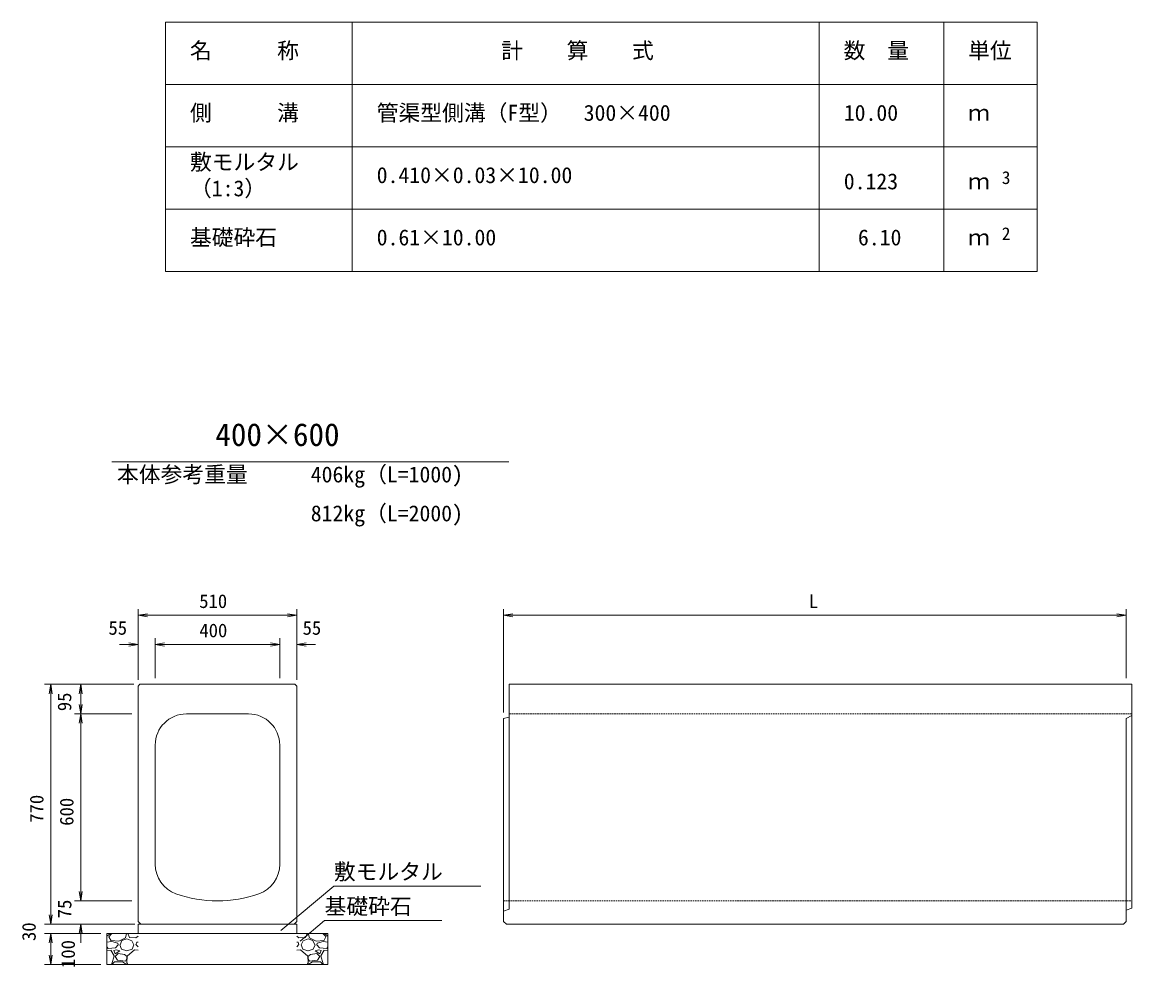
# Model space of a CAD drawing. Units: millimetres, scale not verified. Extents: x 0 to 84100, y 0 to 59400.
# Drawn here: x 52969 to 70793, y 29610 to 44774 of the extents above; entities that cross this region are included whole.
import ezdxf
from ezdxf.enums import TextEntityAlignment as Align

# ---------------------------------------------------------------- set-up
doc = ezdxf.new("R2010")
doc.units = ezdxf.units.MM
doc.header["$LTSCALE"] = 100
doc.linetypes.add('USER1', pattern=[0.375, 0.25, -0.125])
for name, color, linetype, lineweight in [('0_2', 7, 'Continuous', 18), ('D-MTR-FRAM（材料表図枠）', 2, 'Continuous', 18), ('D-STR-DIM（寸法）', 7, 'Continuous', 18), ('D-STR-HTXT（旗揚げ）', 7, 'Continuous', 18), ('D-STR-STRn（構造物）', 7, 'Continuous', 18), ('D-STR（構造物外形線）', 1, 'Continuous', 18)]:
    doc.layers.add(name, color=color, linetype=linetype, lineweight=lineweight)
for name, color, linetype in [('D-MTR-TXT(文字列）', 7, 'Continuous'), ('D-STR-TXT（文字）', 7, 'Continuous'), ('D-TTL-TXT（文字）', 7, 'Continuous')]:
    doc.layers.add(name, color=color, linetype=linetype)
doc.styles.add('ＭＳ ゴシック', font='')
doc.styles.get('ＭＳ ゴシック').set_extended_font_data('MS Gothic')

msp = doc.modelspace()

# ---------------------------------------------------------------- linework, layer by layer
at = {"layer": '0_2'}
for p, q in [((54830.9, 35253.9), (54980.9, 35278.9)), ((54980.9, 35228.9), (54830.9, 35253.9)), ((54830.9, 35253.9), (54980.9, 35253.9)), ((57230.9, 35278.9), (57380.9, 35253.9)), ((57380.9, 35253.9), (57230.9, 35228.9)), ((57380.9, 35253.9), (57230.9, 35253.9)), ((60702.8, 35253.9), (60852.8, 35278.9)), ((60852.8, 35228.9), (60702.8, 35253.9)), ((60702.8, 35253.9), (60852.8, 35253.9)), ((70552.8, 35278.9), (70702.8, 35253.9)), ((70702.8, 35253.9), (70552.8, 35228.9)), ((70702.8, 35253.9), (70552.8, 35253.9)), ((54680.9, 34809.1), (54830.9, 34784.1)), ((54830.9, 34784.1), (54680.9, 34759.1)), ((54830.9, 34784.1), (54680.9, 34784.1)), ((55105.9, 34784.1), (55255.9, 34809.1)), ((55105.9, 34784.1), (55255.9, 34809.1)), ((55255.9, 34759.1), (55105.9, 34784.1)), ((55105.9, 34784.1), (55255.9, 34784.1)), ((55255.9, 34759.1), (55105.9, 34784.1)), ((55105.9, 34784.1), (55255.9, 34784.1)), ((56955.9, 34809.1), (57105.9, 34784.1)), ((56955.9, 34809.1), (57105.9, 34784.1)), ((57105.9, 34784.1), (56955.9, 34759.1)), ((57105.9, 34784.1), (56955.9, 34784.1)), ((57105.9, 34784.1), (56955.9, 34759.1)), ((57105.9, 34784.1), (56955.9, 34784.1)), ((57380.9, 34784.1), (57530.9, 34809.1)), ((57530.9, 34759.1), (57380.9, 34784.1)), ((57380.9, 34784.1), (57530.9, 34784.1)), ((53402.2, 33994.7), (53427.2, 34144.7)), ((53427.2, 34144.7), (53452.2, 33994.7)), ((53427.2, 34144.7), (53427.2, 33994.7)), ((53884, 33994.7), (53909, 34144.7)), ((53909, 34144.7), (53934, 33994.7)), ((53909, 34144.7), (53909, 33994.7)), ((53909, 33669.7), (53884, 33819.7)), ((53934, 33819.7), (53909, 33669.7)), ((53909, 33669.7), (53909, 33819.7)), ((53884, 33519.7), (53909, 33669.7)), ((53909, 33669.7), (53934, 33519.7)), ((53909, 33669.7), (53909, 33519.7)), ((53909, 30669.7), (53884, 30819.7)), ((53909, 30669.7), (53884, 30819.7)), ((53934, 30819.7), (53909, 30669.7)), ((53909, 30669.7), (53909, 30819.7)), ((53934, 30819.7), (53909, 30669.7)), ((53909, 30669.7), (53909, 30819.7)), ((53427.2, 30294.7), (53402.2, 30444.7)), ((53427.2, 30294.7), (53402.2, 30444.7)), ((53452.2, 30444.7), (53427.2, 30294.7)), ((53427.2, 30294.7), (53427.2, 30444.7)), ((53452.2, 30444.7), (53427.2, 30294.7)), ((53427.2, 30294.7), (53427.2, 30444.7)), ((53402.2, 29994.7), (53427.2, 30144.7)), ((53402.2, 29994.7), (53427.2, 30144.7)), ((53427.2, 30144.7), (53452.2, 29994.7)), ((53427.2, 30144.7), (53427.2, 29994.7)), ((53427.2, 30144.7), (53452.2, 29994.7)), ((53427.2, 30144.7), (53427.2, 29994.7)), ((53884, 30144.7), (53909, 30294.7)), ((53909, 30294.7), (53934, 30144.7)), ((53909, 30294.7), (53909, 30144.7)), ((53427.2, 29644.7), (53402.2, 29794.7)), ((53452.2, 29794.7), (53427.2, 29644.7)), ((53427.2, 29644.7), (53427.2, 29794.7))]:
    msp.add_line(p, q, dxfattribs=at)
at = {"layer": 'D-MTR-FRAM（材料表図枠）'}
for p, q in [((55271.4, 44773.7), (69271.4, 44773.7)), ((55271.4, 40773.7), (55271.4, 44773.7)), ((58271.4, 40773.7), (58271.4, 44773.7)), ((65771.4, 40773.7), (65771.4, 44773.7)), ((67771.4, 41573.7), (67771.4, 44773.7)), ((67771.4, 40773.7), (67771.4, 44773.7)), ((69271.4, 40773.7), (69271.4, 44773.7)), ((55271.4, 43773.7), (69271.4, 43773.7)), ((55271.4, 42773.7), (69271.4, 42773.7)), ((55271.4, 41773.7), (69271.4, 41773.7)), ((55271.4, 40773.7), (69271.4, 40773.7))]:
    msp.add_line(p, q, dxfattribs=at)
at = {"layer": 'D-STR-DIM（寸法）'}
for p, q in [((54830.9, 34214.7), (54830.9, 35353.9)), ((57380.9, 34214.7), (57380.9, 35353.9)), ((60702.8, 33694.7), (60702.8, 35353.9)), ((70702.8, 34244.7), (70702.8, 35353.9)), ((54980.9, 35253.9), (57230.9, 35253.9)), ((60852.8, 35253.9), (70552.8, 35253.9)), ((54680.9, 34784.1), (54530.9, 34784.1)), ((54830.9, 34214.7), (54830.9, 34884.1)), ((55105.9, 34244.7), (55105.9, 34884.1)), ((55105.9, 34244.7), (55105.9, 34884.1)), ((55255.9, 34784.1), (55405.9, 34784.1)), ((55255.9, 34784.1), (56955.9, 34784.1)), ((56955.9, 34784.1), (56805.9, 34784.1)), ((57105.9, 34244.7), (57105.9, 34884.1)), ((57105.9, 34244.7), (57105.9, 34884.1)), ((57380.9, 34214.7), (57380.9, 34884.1)), ((57530.9, 34784.1), (57680.9, 34784.1)), ((54760.9, 34144.7), (53327.2, 34144.7)), ((54760.9, 34144.7), (53809, 34144.7)), ((53427.2, 33994.7), (53427.2, 30444.7)), ((53909, 33994.7), (53909, 33819.7)), ((54730.9, 33669.7), (53809, 33669.7)), ((54630.9, 33669.7), (53809, 33669.7)), ((53909, 30819.7), (53909, 33519.7)), ((53909, 30819.7), (53909, 30969.7)), ((54730.9, 30669.7), (53809, 30669.7)), ((54730.9, 30669.7), (53809, 30669.7)), ((53427.2, 30444.7), (53427.2, 30594.7)), ((54730.9, 30294.7), (53327.2, 30294.7)), ((54775.9, 30294.7), (53327.2, 30294.7)), ((54230.9, 30144.7), (53327.2, 30144.7)), ((54230.9, 30144.7), (53327.2, 30144.7)), ((54775.9, 30294.7), (53809, 30294.7)), ((53909, 30144.7), (53909, 29994.7)), ((53427.2, 29994.7), (53427.2, 29794.7)), ((53427.2, 29994.7), (53427.2, 29844.7)), ((54230.9, 29644.7), (53327.2, 29644.7))]:
    msp.add_line(p, q, dxfattribs=at)
at = {"layer": 'D-STR-HTXT（旗揚げ）'}
for p, q in [((54409.3, 37715.4), (60787.6, 37715.4)), ((57123.3, 30190.8), (57975.8, 30907.1)), ((60335.7, 30907.1), (57975.8, 30907.1)), ((57432.8, 30022.2), (57826.1, 30351.9)), ((59712.4, 30351.9), (57826.1, 30351.9))]:
    msp.add_line(p, q, dxfattribs=at)
at = {"layer": 'D-STR-STRn（構造物）'}
for p, q in [((54830.9, 30144.7), (54330.9, 30144.7)), ((54330.9, 30144.7), (54330.9, 29644.7)), ((54330.9, 30101.2), (54387.2, 30144.7)), ((54361.7, 30089.5), (54411.4, 30144.7)), ((54646.9, 30144.4), (54626.9, 30074.4)), ((54664, 30144.7), (54690.9, 30080.6)), ((54830.9, 30294.7), (54830.9, 30144.7)), ((57380.9, 30144.7), (54830.9, 30144.7)), ((57380.9, 30294.7), (57380.9, 30144.7)), ((57380.9, 30144.7), (57880.9, 30144.7)), ((57547.8, 30144.7), (57520.8, 30080.6)), ((57564.8, 30144.4), (57584.8, 30074.4)), ((57850, 30089.5), (57800.3, 30144.7)), ((57880.9, 30101.2), (57824.6, 30144.7)), ((57880.9, 30144.7), (57880.9, 29644.7)), ((54407.2, 30013.9), (54330.9, 30005.8)), ((54397.7, 30029.2), (54362.7, 30089.2)), ((54521.4, 30020.5), (54396.4, 30030.5)), ((54506.6, 29989.7), (54406.6, 30014.7)), ((54511.7, 29964.5), (54466.7, 29914.5)), ((54511.8, 29964.1), (54506.8, 29989.1)), ((54627, 30074.1), (54522, 30019.1)), ((54536.3, 29964.6), (54566.3, 29894.6)), ((54541.6, 29964.4), (54571.6, 30034.4)), ((54571.8, 30034.4), (54651.8, 30059.4)), ((54651.6, 30059.4), (54731.6, 30029.4)), ((54691.4, 30079.2), (54796.4, 30074.2)), ((54731.8, 30029.3), (54761.8, 29964.3)), ((54736.6, 29894.7), (54761.6, 29964.7)), ((54796.6, 29964.6), (54811.6, 30004.6)), ((54830.9, 29928.7), (54796.6, 29966.1)), ((54796.8, 30074.8), (54830.9, 30101.2)), ((54830.9, 30005.8), (54812.2, 30003.9)), ((57415, 30074.8), (57380.9, 30101.2)), ((57380.9, 30005.8), (57399.6, 30003.9)), ((57380.9, 29928.7), (57415.2, 29966.1)), ((57415.1, 29964.6), (57400.1, 30004.6)), ((57520.3, 30079.2), (57415.3, 30074.2)), ((57479.9, 30029.3), (57449.9, 29964.3)), ((57475.2, 29894.7), (57450.2, 29964.7)), ((57560.2, 30059.4), (57480.2, 30029.4)), ((57640, 30034.4), (57560, 30059.4)), ((57584.8, 30074.1), (57689.8, 30019.1)), ((57670.1, 29964.4), (57640.1, 30034.4)), ((57675.4, 29964.6), (57645.4, 29894.6)), ((57690.3, 30020.5), (57815.3, 30030.5)), ((57700, 29964.1), (57705, 29989.1)), ((57700, 29964.5), (57745, 29914.5)), ((57705.2, 29989.7), (57805.2, 30014.7)), ((57804.6, 30013.9), (57880.9, 30005.8)), ((57814, 30029.2), (57849, 30089.2)), ((54351.6, 29906.1), (54330.9, 29928.7)), ((54391.9, 29873.9), (54330.9, 29879)), ((54466.4, 29914.8), (54351.4, 29904.8)), ((54447.8, 29784.7), (54392.8, 29874.7)), ((54406.8, 29659.3), (54446.8, 29784.3)), ((54441.6, 29869.5), (54461.6, 29819.5)), ((54476.7, 29884.3), (54441.7, 29869.3)), ((54461.6, 29819.6), (54536.6, 29864.6)), ((54461.6, 29774.6), (54501.6, 29714.6)), ((54511.7, 29824.4), (54461.7, 29774.4)), ((54536.9, 29864.5), (54476.9, 29884.5)), ((54612.3, 29809.7), (54512.3, 29824.7)), ((54566.4, 29894.1), (54651.4, 29869.1)), ((54652.8, 29773.4), (54612.8, 29808.4)), ((54656.5, 29779.7), (54651.5, 29674.7)), ((54651.8, 29744.5), (54651.8, 29774.5)), ((54652, 29869.2), (54737, 29894.2)), ((54771.9, 29884.4), (54656.9, 29779.4)), ((54830.9, 29879), (54771.9, 29883.9)), ((57380.9, 29879), (57439.9, 29883.9)), ((57439.9, 29884.4), (57554.9, 29779.4)), ((57559.7, 29869.2), (57474.7, 29894.2)), ((57555.2, 29779.7), (57560.2, 29674.7)), ((57559, 29773.4), (57599, 29808.4)), ((57560, 29744.5), (57560, 29774.5)), ((57645.4, 29894.1), (57560.4, 29869.1)), ((57599.4, 29809.7), (57699.4, 29824.7)), ((57674.8, 29864.5), (57734.8, 29884.5)), ((57750.2, 29819.6), (57675.2, 29864.6)), ((57700, 29824.4), (57750, 29774.4)), ((57750.2, 29774.6), (57710.2, 29714.6)), ((57735.1, 29884.3), (57770.1, 29869.3)), ((57745.4, 29914.8), (57860.4, 29904.8)), ((57770.2, 29869.5), (57750.2, 29819.5)), ((57763.9, 29784.7), (57818.9, 29874.7)), ((57805, 29659.3), (57765, 29784.3)), ((57819.9, 29873.9), (57880.9, 29879)), ((57860.2, 29906.1), (57880.9, 29928.7)), ((54330.9, 29644.7), (57880.9, 29644.7)), ((54387.2, 29644.7), (54406.8, 29659.8)), ((54411.4, 29644.7), (54451.7, 29689.5)), ((54451.8, 29689.5), (54581.8, 29689.5)), ((54501.9, 29714.2), (54626.9, 29699.2)), ((54581.6, 29690.6), (54646.6, 29645.6)), ((54626.9, 29699.5), (54651.9, 29744.5)), ((54650.9, 29675.6), (54664, 29644.7)), ((57560.8, 29675.6), (57547.8, 29644.7)), ((57584.9, 29699.5), (57559.9, 29744.5)), ((57630.2, 29690.6), (57565.2, 29645.6)), ((57709.9, 29714.2), (57584.9, 29699.2)), ((57760, 29689.5), (57630, 29689.5)), ((57800.3, 29644.7), (57760, 29689.5)), ((57824.6, 29644.7), (57805, 29659.8))]:
    msp.add_line(p, q, dxfattribs=at)
at = {"layer": 'D-STR（構造物外形線）'}
for p, q in [((54830.9, 34114.7), (54860.9, 34144.7)), ((54830.9, 30339.7), (54830.9, 34114.7)), ((54860.9, 34144.7), (57350.9, 34144.7)), ((57350.9, 34144.7), (57380.9, 34114.7)), ((57380.9, 30339.7), (57380.9, 34114.7)), ((60792.8, 34144.7), (70792.8, 34144.7)), ((60792.8, 30534.7), (60792.8, 34144.7)), ((70792.8, 30549.7), (70792.8, 34144.7)), ((55605.9, 33669.7), (56605.9, 33669.7)), ((60702.8, 33594.7), (60792.8, 33619.7)), ((60702.8, 30339.7), (60702.8, 33594.7)), ((70702.8, 33594.7), (70792.8, 33644.7)), ((70702.8, 30339.7), (70702.8, 33594.7)), ((55105.9, 31255.5), (55105.9, 33169.7)), ((57105.9, 31255.5), (57105.9, 33169.7)), ((60702.8, 30504.7), (60792.8, 30534.7)), ((70702.8, 30519.7), (70792.8, 30549.7)), ((54830.9, 30339.7), (54875.9, 30294.7)), ((57335.9, 30294.7), (57380.9, 30339.7)), ((60702.8, 30339.7), (60747.8, 30294.7)), ((70657.8, 30294.7), (70702.8, 30339.7)), ((54830.9, 30294.7), (57380.9, 30294.7)), ((54830.9, 30294.7), (57380.9, 30294.7)), ((60747.8, 30294.7), (70657.8, 30294.7))]:
    msp.add_line(p, q, dxfattribs=at)
at = {"layer": 'D-STR（構造物外形線）', "linetype": 'USER1'}
for p, q in [((60792.8, 33669.7), (70792.8, 33669.7)), ((60702.8, 30669.7), (70792.8, 30669.7))]:
    msp.add_line(p, q, dxfattribs=at)
at = {"layer": 'D-STR（構造物外形線）'}
for centre, radius, start, end in [((55605.9, 33169.7), 500, 90, 180), ((56605.9, 33169.7), 500, 0, 90), ((55605.9, 31255.5), 500, 180, 250.52898), ((56605.9, 31255.5), 500, 289.47102, 0), ((56105.9, 32669.7), 2000, 250.52884, 289.47116)]:
    msp.add_arc(centre, radius, start, end, dxfattribs=at)

# ---------------------------------------------------------------- texts
at = {"layer": 'D-MTR-TXT(文字列）', "style": 'ＭＳ ゴシック'}
for s, height, p in [('名\u3000\u3000\u3000称', 256.6, (55663.6, 44114)), ('計\u3000\u3000算\u3000\u3000式', 256.6, (60664.4, 44114)), ('数\u3000量', 256.6, (66163.6, 44114)), ('単位', 256.6, (68163.6, 44114)), ('管渠型側溝（F型）\u3000300×400', 256.6, (58663.6, 43114)), ('側\u3000\u3000\u3000溝', 256.6, (55663.6, 43114)), ('10.00', 256.6, (66166.3, 43114)), ('ｍ', 256.6, (68163.6, 43114)), ('敷モルタル', 256.6, (55663.6, 42324.1)), ('0.410×0.03×10.00', 256.6, (58663.6, 42114)), ('（1:3）', 256.6, (55663.6, 41901.8)), ('0.123', 256.6, (66166.3, 42014)), ('ｍ', 256.6, (68163.6, 42014)), ('3', 205.3, (68703.9, 42114.5)), ('基礎砕石', 256.6, (55663.6, 41114)), ('0.61×10.00', 256.6, (58663.6, 41114)), ('6.10', 256.6, (66393.8, 41114)), ('ｍ', 256.6, (68163.6, 41114)), ('2', 205.3, (68703.9, 41214.5)), ('本体参考重量', 256.6, (54492.3, 37308.7)), ('406kg（L=1000)', 256.6, (57604.3, 37308.7)), ('812kg（L=2000)', 256.6, (57604.3, 36684.6))]:
    msp.add_text(s, height=height, dxfattribs=at).set_placement(p, align=Align.BOTTOM_LEFT)
at = {"layer": 'D-STR-DIM（寸法）', "style": 'ＭＳ ゴシック'}
for s, p in [('510', (55812.7, 35303.9)), ('L', (65603.8, 35303.9)), ('55', (54354.9, 34874.5)), ('400', (55815, 34834.1)), ('55', (57473.1, 34874.5))]:
    msp.add_text(s, height=219.9, dxfattribs=at).set_placement(p, align=Align.BOTTOM_LEFT)
for s, p in [('95', (53823.9, 33713.8)), ('770', (53377.2, 31922.7)), ('600', (53859, 31874.2)), ('75', (53825.2, 30389.1)), ('30', (53252.2, 30024)), ('100', (53882.1, 29590.9))]:
    msp.add_text(s, height=219.9, rotation=90, dxfattribs=at).set_placement(p, align=Align.BOTTOM_LEFT)
at = {"layer": 'D-STR-TXT（文字）', "style": 'ＭＳ ゴシック'}
for s, p in [('敷モルタル', (57975.8, 30932.1)), ('基礎砕石', (57826.1, 30376.9))]:
    msp.add_text(s, height=256.6, dxfattribs=at).set_placement(p, align=Align.BOTTOM_LEFT)
at = {"layer": 'D-TTL-TXT（文字）', "style": 'ＭＳ ゴシック'}
msp.add_text('400×600', height=366.6, dxfattribs=at).set_placement((56071.9, 37860.3), align=Align.BOTTOM_LEFT)

doc.saveas('drawing.dxf')
